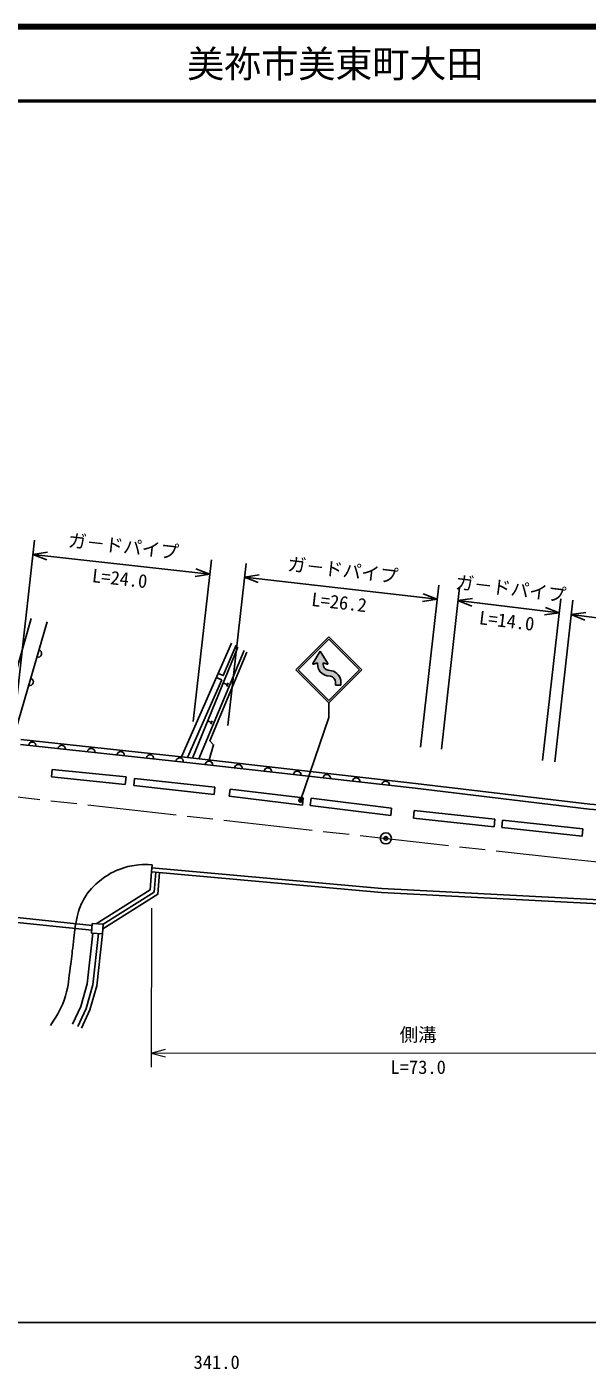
# Model space of a CAD drawing. Units: millimetres, scale not verified. Extents: x 40000 to 680000, y 20000 to 380000.
# Drawn here: x 383376 to 459020, y 198715 to 380000 of the extents above; entities that cross this region are included whole.
import ezdxf
from ezdxf.enums import TextEntityAlignment as Align

# ---------------------------------------------------------------- set-up
doc = ezdxf.new("R2010")
doc.units = ezdxf.units.MM
doc.header["$LTSCALE"] = 1000
doc.header["$PDMODE"] = 32
doc.header["$PDSIZE"] = 500
doc.linetypes.add('CHAIN', pattern=[18.5, 12, -1.5, 3.5, -1.5])
for name, color, linetype, lineweight in [('M-BGD', 7, 'Continuous', 25), ('M-BMK', 2, 'CHAIN', 13), ('M-BMK-SRVR', 3, 'Continuous', 25), ('M-STR-HTXT', 7, 'Continuous', 13), ('M-STR-STRC', 7, 'Continuous', 25), ('M-TTL', 2, 'Continuous', 140), ('M-TTL-BAND', 7, 'Continuous', 25), ('M-TTL-LINE', 7, 'Continuous', 50)]:
    doc.layers.add(name, color=color, linetype=linetype, lineweight=lineweight)
doc.layers.add('M-TTL-TXT', color=7, linetype='Continuous')
doc.styles.add('@ＭＳ ゴシック', font='')
doc.styles.add('ＭＳ ゴシック', font='')
doc.styles.get('@ＭＳ ゴシック').set_extended_font_data('@MS Gothic')
doc.styles.get('ＭＳ ゴシック').set_extended_font_data('MS Gothic')

msp = doc.modelspace()

# ---------------------------------------------------------------- hatches: boundary and pattern name
at = {"layer": 'M-STR-STRC'}
msp.add_hatch(color=256, dxfattribs=at).paths.add_polyline_path([(422997, 295675), (421982, 294032, 0.69923), (422069, 293922), (422069, 293922), (422622, 294103), (422622, 293923, 0.36397), (423923, 292373), (423923, 292373), (424354, 292297, -0.36397), (425035, 291485), (425035, 291069), (425785, 291069), (425785, 291485, 0.36397), (424484, 293035), (424053, 293111, -0.36397), (423371, 293923), (423371, 294103), (423924, 293922, 0.69923), (424012, 294032)])

# ---------------------------------------------------------------- linework, layer by layer
at = {"layer": 'M-BGD'}
for p, q in [((381526, 283852), (386110, 299630)), ((404253, 281411), (411002, 296777)), ((411871, 296214), (405719, 281250)), ((406591, 281151), (412734, 295794)), ((409688, 291815), (408957, 292120)), ((405061, 281325), (409688, 291815)), ((410363, 291186), (409978, 291348)), ((410388, 291246), (410338, 291126)), ((410560, 291386), (410358, 290906)), ((410461, 291286), (410361, 291046)), ((408323, 286055), (407879, 286241)), ((408416, 286277), (408230, 285833)), ((386792, 279714), (386690, 278709)), ((396766, 278699), (386792, 279714)), ((386690, 278709), (396664, 277694)), ((396664, 277694), (396766, 278699)), ((397924, 278484), (397819, 277519)), ((397819, 277519), (408667, 276329)), ((408773, 277294), (397924, 278484)), ((408667, 276329), (408773, 277294)), ((410807, 277066), (410690, 276083)), ((410690, 276083), (420582, 274901)), ((420699, 275884), (410807, 277066)), ((420582, 274901), (420699, 275884)), ((421738, 275836), (421614, 274823)), ((432626, 274498), (421738, 275836)), ((421614, 274823), (432501, 273485)), ((432501, 273485), (432626, 274498)), ((435666, 274176), (435554, 273143)), ((446569, 272994), (435666, 274176)), ((435554, 273143), (446457, 271961)), ((446457, 271961), (446569, 272994)), ((447594, 272849), (447486, 271857)), ((458449, 271668), (447594, 272849)), ((447486, 271857), (458341, 270676)), ((458341, 270676), (458449, 271668)), ((400290, 266826), (400211, 265888)), ((380801, 259833), (392180, 258643)), ((380776, 259187), (392142, 257998)), ((392120, 257606), (392194, 258888)), ((393611, 257519), (392120, 257606)), ((392194, 258888), (393685, 258802)), ((393685, 258802), (393611, 257519))]:
    msp.add_line(p, q, dxfattribs=at)
for points in [[(378960, 284148), (379647, 284991), (383952, 300109)], [(407968, 280995), (408575, 283041), (408088, 283559), (413078, 295533)], [(409189, 292649), (409892, 292390), (411644, 296483)], [(435787, 277171), (404988, 280666), (382498, 283073)], [(382568, 283732), (405061, 281325), (435864, 277829), (459367, 275003), (467455, 274375), (474128, 274122)], [(435787, 277171), (459302, 274343), (467417, 273713), (474103, 273460)], [(400211, 265888), (400025, 263464), (392725, 258857)], [(401284, 265791), (401058, 262842), (393648, 258166)], [(400768, 265838), (400561, 263141), (393685, 258802)], [(400211, 265888), (431248, 263089), (463265, 261433), (473381, 261171)], [(400257, 266431), (431286, 263633), (463286, 261978), (473395, 261717)], [(392303, 257595), (391525, 250752), (390649, 247688), (389549, 245307)], [(393066, 257551), (392276, 250603), (391367, 247421), (390241, 244987)], [(393611, 257519), (392812, 250497), (391879, 247231), (390736, 244758)]]:
    msp.add_lwpolyline(points, dxfattribs=at)
for centre, start, end in [((384874, 295376), 253.80008, 73.80008), ((383758, 291535), 253.80008, 73.80008), ((384104, 282901), 353.89202, 173.89202), ((388081, 282475), 353.89202, 173.89202), ((392059, 282050), 353.89202, 173.89202), ((396036, 281624), 353.89202, 173.89202), ((400013, 281198), 353.89202, 173.89202), ((403990, 280773), 353.89202, 173.89202), ((407966, 280328), 353.52569, 173.52569), ((411940, 279877), 353.52569, 173.52569), ((415915, 279426), 353.52569, 173.52569), ((419889, 278975), 353.52569, 173.52569), ((423864, 278524), 353.52569, 173.52569), ((427838, 278073), 353.52569, 173.52569), ((431813, 277622), 353.52569, 173.52569)]:
    msp.add_arc(centre, 500, start, end, dxfattribs=at)
msp.add_open_spline([(386572, 245129), (387644, 246828), (388088, 247469), (388602, 249153), (389042, 250598), (389013, 251473), (389232, 252968), (389405, 254154), (389462, 254824), (389617, 256012), (389788, 257325), (389768, 258083), (390071, 259372), (390341, 260517), (390500, 261187), (391086, 262206), (391762, 263382), (392332, 263956), (393396, 264796), (394352, 265550), (394979, 265893), (396126, 266301), (397022, 266620), (397557, 266747), (398505, 266826), (399200, 266883), (399477, 266882), (400290, 266826)], degree=3, knots=[0, 0, 0, 0, 1, 1, 1, 2, 2, 2, 3, 3, 3, 4, 4, 4, 5, 5, 5, 6, 6, 6, 7, 7, 7, 8, 8, 8, 9, 9, 9, 9], dxfattribs=at)
at = {"layer": 'M-BMK'}
msp.add_lwpolyline([(133627, 274795), (174570, 276941), (274435, 282212), (290931, 282874), (306095, 283036), (314994, 282664), (324933, 281987), (336715, 280937), (373213, 277001), (456083, 267662), (464632, 266808), (473680, 266363)], dxfattribs=at)
at = {"layer": 'M-BMK-SRVR'}
msp.add_circle((431842, 270394), 750, dxfattribs=at)
msp.add_point((431842, 270394), dxfattribs=at)
at = {"layer": 'M-STR-HTXT'}
for p, q in [((400202, 260959), (400162, 239479)), ((400166, 241402), (402098, 241921)), ((400166, 241402), (472242, 241434)), ((400166, 241402), (402098, 240885))]:
    msp.add_line(p, q, dxfattribs=at)
at = {"layer": 'M-STR-STRC'}
for p, q in [((381979, 288830), (384420, 310693)), ((384202, 308742), (386179, 309042)), ((384202, 308742), (408071, 306084)), ((384202, 308742), (386065, 308013)), ((405848, 286165), (408288, 308028)), ((408071, 306084), (406209, 306812)), ((410522, 285643), (412963, 307506)), ((408071, 306084), (406094, 305783)), ((412760, 305685), (414738, 305978)), ((412760, 305685), (438762, 302691)), ((412760, 305685), (414620, 304950)), ((436534, 282739), (438975, 304602)), ((438762, 302691), (436902, 303426)), ((439334, 282426), (441775, 304289)), ((441578, 302524), (443558, 302804)), ((453013, 280899), (455454, 302762)), ((438762, 302691), (436783, 302398)), ((441578, 302524), (455241, 300854)), ((441578, 302524), (443432, 301776)), ((455241, 300854), (453386, 301602)), ((454655, 280716), (457096, 302579)), ((455241, 300854), (453260, 300575)), ((456878, 300626), (458859, 300897)), ((456878, 300626), (475521, 298265)), ((456878, 300626), (458729, 299869)), ((424164, 297627), (419709, 293172)), ((424164, 297309), (420027, 293172)), ((428618, 293172), (424164, 297627)), ((428300, 293172), (424164, 297309)), ((422997, 295675), (421982, 294032)), ((422997, 295675), (424012, 294032)), ((422069, 293922), (422622, 294103)), ((422622, 294103), (422622, 293923)), ((422622, 294103), (422622, 293858)), ((423924, 293922), (423371, 294103)), ((423371, 294103), (423371, 293923)), ((423371, 294103), (423371, 293858)), ((419709, 293172), (424164, 288717)), ((420027, 293172), (424164, 289035)), ((424354, 292297), (423923, 292373)), ((424484, 293035), (424053, 293111)), ((424164, 288717), (428618, 293172)), ((424164, 289035), (428300, 293172)), ((425035, 291485), (425035, 291069)), ((425785, 291069), (425035, 291069)), ((425785, 291485), (425785, 291069)), ((424164, 288717), (424164, 286717)), ((420329, 275527), (424164, 286717))]:
    msp.add_line(p, q, dxfattribs=at)
for radius in [150, 120, 90, 60, 30]:
    msp.add_circle((420329, 275527), radius, dxfattribs=at)
for centre, radius, start, end in [((422045, 293993), 75, 148.28723, 288.13651), ((424196, 293923), 1574, 180, 260), ((424196, 293923), 824, 180, 260), ((423948, 293993), 75, 251.86349, 31.71277), ((424211, 291485), 824, 0, 80), ((424211, 291485), 1574, 0, 80)]:
    msp.add_arc(centre, radius, start, end, dxfattribs=at)
msp.add_point((420329, 275527), dxfattribs=at)
at = {"layer": 'M-TTL'}
msp.add_line((680000, 380000), (40000, 380000), dxfattribs=at)
at = {"layer": 'M-TTL-BAND'}
msp.add_line((40000, 205000), (579000, 205000), dxfattribs=at)
at = {"layer": 'M-TTL-LINE'}
msp.add_line((40000, 370000), (680000, 370000), dxfattribs=at)

# ---------------------------------------------------------------- texts
at = {"layer": 'M-STR-HTXT', "style": 'ＭＳ ゴシック'}
msp.add_text('側溝', height=1833, rotation=0.025, dxfattribs=at).set_placement((436204, 242418), align=Align.BOTTOM_CENTER)
at = {"layer": 'M-STR-HTXT', "style": '@ＭＳ ゴシック'}
msp.add_text('L=73.0', height=1833, rotation=0.025, dxfattribs=at).set_placement((436205, 240418), align=Align.TOP_CENTER)
at = {"layer": 'M-STR-STRC', "style": 'ＭＳ ゴシック'}
for rotation, p in [(353.646, (396247, 308407)), (353.431, (425875, 305182)), (353.033, (448531, 302682))]:
    msp.add_text('ガ－ドパイプ', height=1833, rotation=rotation, dxfattribs=at).set_placement(p, align=Align.BOTTOM_CENTER)
at = {"layer": 'M-STR-STRC', "style": '@ＭＳ ゴシック'}
for s, rotation, p in [('L=24.0', 353.646, (396026, 306419)), ('L=26.2', 353.431, (425646, 303195)), ('L=14.0', 353.033, (448288, 300697))]:
    msp.add_text(s, height=1833, rotation=rotation, dxfattribs=at).set_placement(p, align=Align.TOP_CENTER)
at = {"layer": 'M-TTL-BAND', "style": 'ＭＳ ゴシック'}
msp.add_text('341.0', height=1833, dxfattribs=at).set_placement((409000, 198195), align=Align.BOTTOM_CENTER)
at = {"layer": 'M-TTL-TXT', "style": 'ＭＳ ゴシック'}
msp.add_text('美祢市美東町大田', height=3666, dxfattribs=at).set_placement((405024, 375000), align=Align.MIDDLE_LEFT)

doc.saveas('drawing.dxf')
